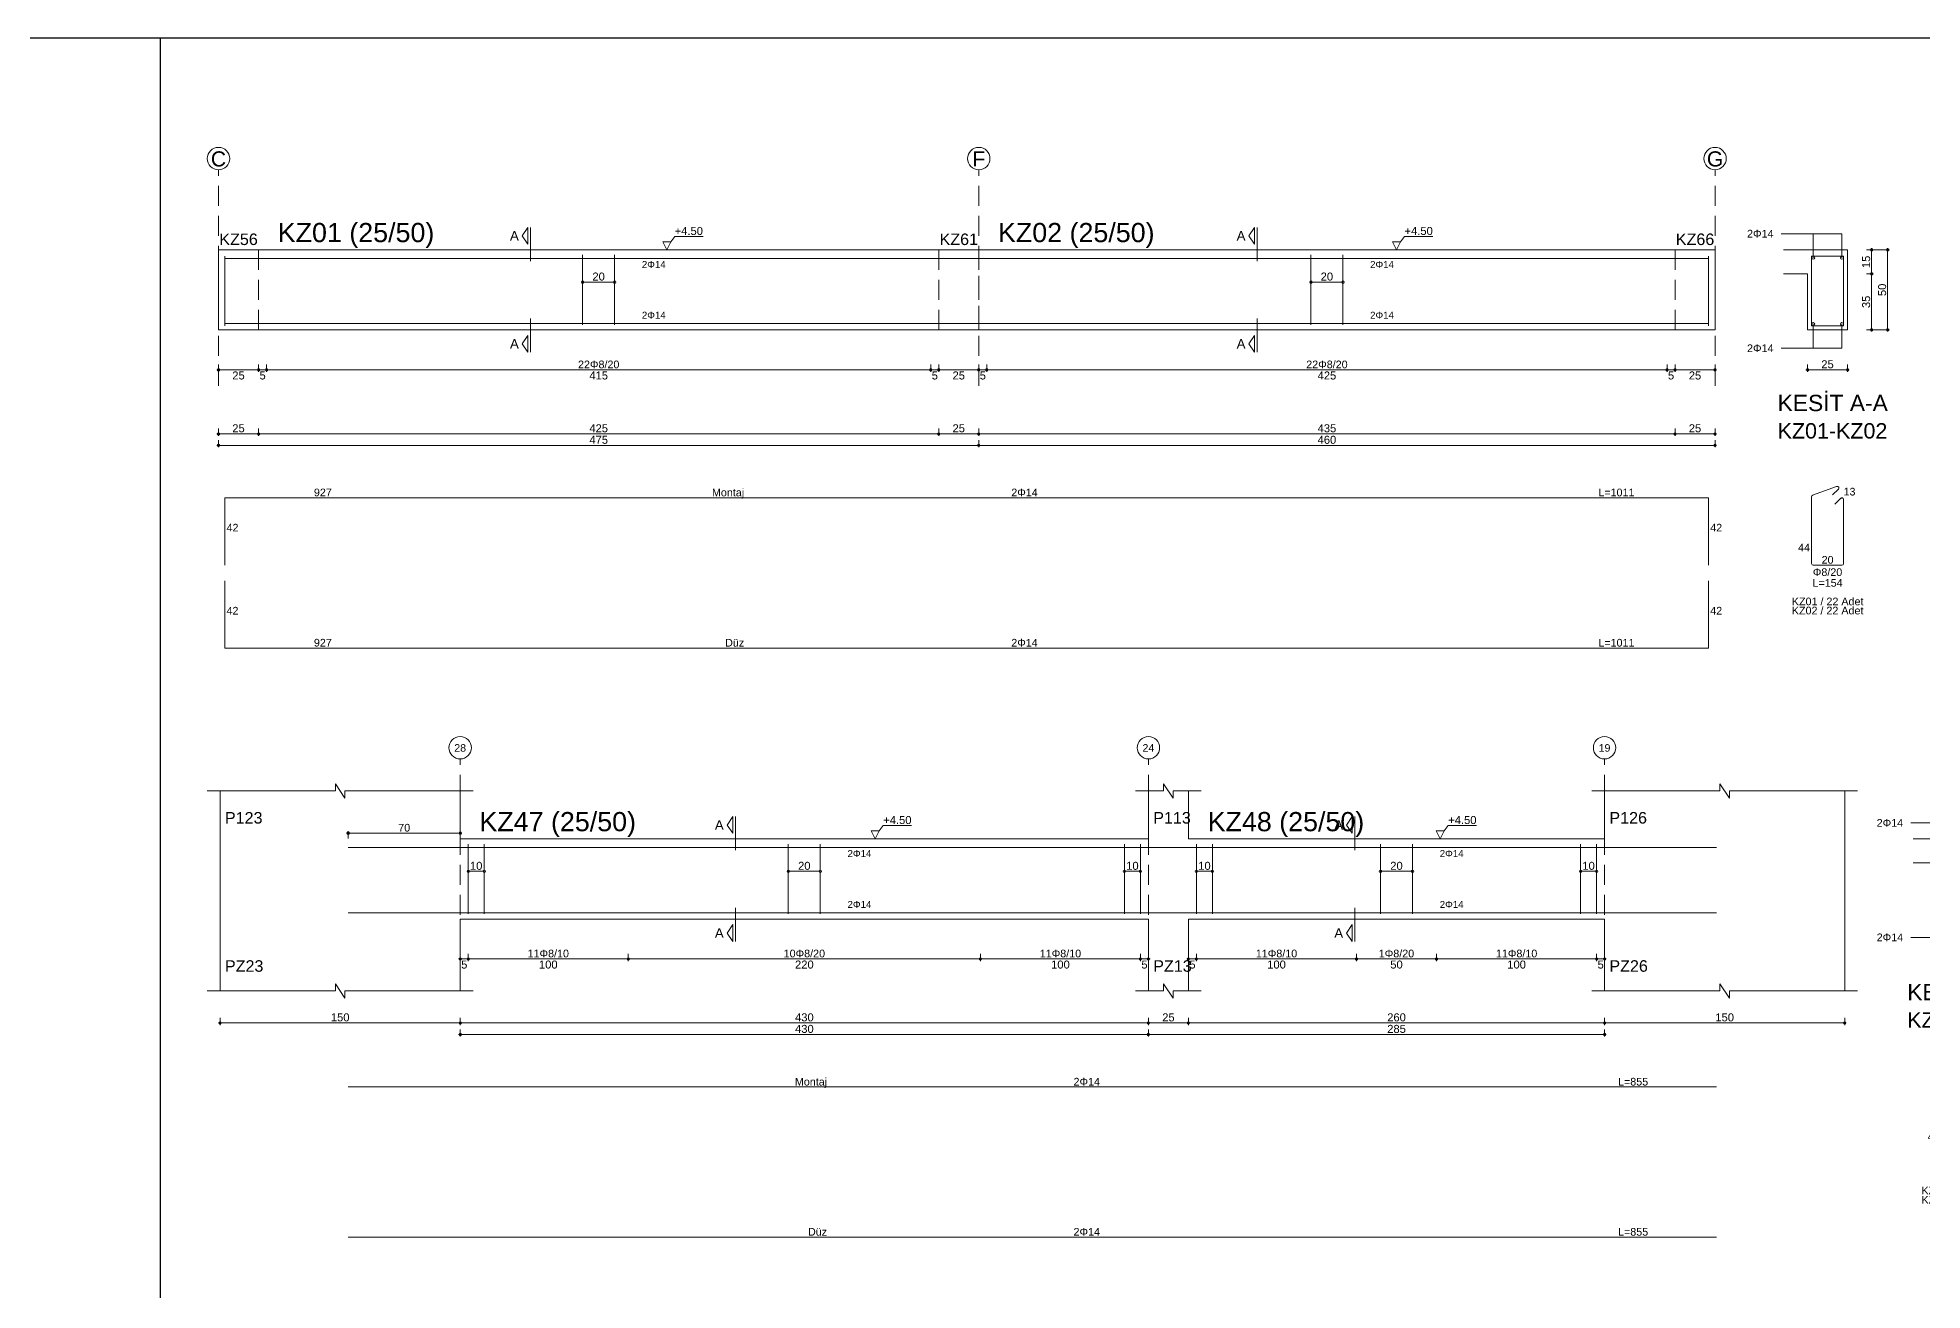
# Model space of a CAD drawing. Header units: millimetres. Extents: x 2232 to 85269, y -3593 to 5869.
# Drawn here: x 18526 to 20292, y -267 to 907 of the extents above; entities that cross this region are included whole.
import ezdxf

# ---------------------------------------------------------------- set-up
doc = ezdxf.new("R2010")
doc.units = ezdxf.units.MM
doc.linetypes.add('DASHDOT2', pattern=[12.7, 6.35, -3.175, 0, -3.175])
doc.linetypes.add('DASHED4', pattern=[18.75, 12.5, -6.25])
doc.layers.add('aks', color=251, linetype='DASHDOT2', lineweight=35)
for name, color, linetype in [('Donatı Topl. Uzun. Yazısı', 7, 'Continuous'), ('Donatı Uz. Yazısı', 7, 'Continuous'), ('Donatı Yazısı', 7, 'Continuous'), ('Donatı Çizgisi', 7, 'Continuous'), ('Kiriş', 7, 'Continuous'), ('Standart', 7, 'Continuous'), ('Ölçülendirme', 7, 'Continuous')]:
    doc.layers.add(name, color=color, linetype=linetype)
doc.styles.add('arial_1_18', font='arial.ttf', dxfattribs={"height": 0.2})

# ---------------------------------------------------------------- blocks, each defined once
blk = doc.blocks.new('IDE212Entity7276')
at = {"layer": 'aks', "color": 30, "linetype": 'DASHED4', "lineweight": 5}
for points in [[(21, 2001.7), (21, 2136.7)], [(496, 2001.7), (496, 2136.7)], [(956, 2001.7), (956, 2136.7)]]:
    blk.add_lwpolyline(points, dxfattribs=at)
at = {"layer": 'aks', "color": 1, "linetype": 'Continuous', "lineweight": 5}
for centre in [(21, 2143.7), (496, 2143.7), (956, 2143.7)]:
    blk.add_circle(centre, 7, dxfattribs=at)
at = {"layer": 'Donatı Çizgisi', "color": 5, "linetype": 'Continuous', "lineweight": 5}
for points in [[(25, 2039.3), (25, 2082.7)], [(25, 2081.3), (952, 2081.3)], [(248.5, 2039.9), (248.5, 2083.5)], [(268.5, 2039.9), (268.5, 2083.5)], [(703.5, 2039.9), (703.5, 2083.5)], [(723.5, 2039.9), (723.5, 2083.5)], [(952, 2039.3), (952, 2082.7)], [(1016.3, 2039.2), (1016.3, 2082.8)], [(1016.3, 2082.8), (1036.3, 2082.8)], [(1036.3, 2039.2), (1036.3, 2082.8)], [(25, 2040.7), (952, 2040.7)], [(1016.3, 2039.2), (1036.3, 2039.2)], [(25, 1889.7), (25, 1931.7)], [(25, 1931.7), (952, 1931.7)], [(952, 1889.7), (952, 1931.7)], [(1016.3, 1890.6), (1016.3, 1932.5)], [(1017, 1933.4), (1032, 1938.9)], [(1029.4, 1933.6), (1033.1, 1937.2)], [(1030.8, 1927.7), (1034.6, 1931.5)], [(1036.3, 1890.6), (1036.3, 1930.7)], [(1017.4, 1889.6), (1035.3, 1889.6)], [(25, 1837.8), (25, 1879.9)], [(952, 1837.8), (952, 1879.9)], [(25, 1837.8), (952, 1837.8)]]:
    blk.add_lwpolyline(points, dxfattribs=at)
for centre in [(1017.3, 2081.8), (1035.3, 2081.8), (1017.3, 2040.2), (1035.3, 2040.2)]:
    blk.add_circle(centre, 1, dxfattribs=at)
for centre, start, end in [((1017.4, 1932.5), 110, 180), ((1032.4, 1937.9), 315, 110), ((1035.3, 1930.7), 0, 135), ((1017.4, 1890.6), 180, 270), ((1035.3, 1890.6), 270, 0)]:
    blk.add_arc(centre, 1.02, start, end, dxfattribs=at)
at = {"layer": 'Kiriş', "color": 1, "linetype": 'DASHED4', "lineweight": 5}
for points in [[(21, 2036.7), (21, 2086.7)], [(46, 2036.7), (46, 2086.7)], [(471, 2036.7), (471, 2086.7)], [(496, 2036.7), (496, 2086.7)], [(931, 2036.7), (931, 2086.7)], [(956, 2036.7), (956, 2086.7)]]:
    blk.add_lwpolyline(points, dxfattribs=at)
at = {"layer": 'Kiriş', "color": 1, "linetype": 'Continuous', "lineweight": 5}
for points in [[(21, 2086.7), (956, 2086.7)], [(21, 2036.7), (21, 2086.7)], [(956, 2036.7), (956, 2086.7)], [(998.8, 2086.7), (1038.8, 2086.7)], [(1038.8, 2036.7), (1038.8, 2086.7)], [(998.8, 2071.7), (1013.8, 2071.7)], [(1013.8, 2036.7), (1013.8, 2071.7)], [(21, 2036.7), (956, 2036.7)], [(1013.8, 2036.7), (1038.8, 2036.7)]]:
    blk.add_lwpolyline(points, dxfattribs=at)
at = {"layer": 'Ölçülendirme', "color": 1, "linetype": 'Continuous', "lineweight": 5}
for points in [[(210.7, 2095.5), (214.2, 2100.7)], [(214.2, 2090.2), (214.2, 2100.7)], [(216, 2079.7), (216, 2100.7)], [(664.7, 2095.5), (668.2, 2100.7)], [(668.2, 2090.2), (668.2, 2100.7)], [(670, 2079.7), (670, 2100.7)], [(997.3, 2096.8), (1035.3, 2096.8)], [(1017.3, 2081.8), (1017.3, 2096.8)], [(1035.3, 2081.8), (1035.3, 2096.8)], [(214.2, 2090.2), (210.7, 2095.5)], [(301, 2086.7), (298.5, 2091.7)], [(298.5, 2091.7), (303.5, 2091.7)], [(303.5, 2091.7), (301, 2086.7)], [(301, 2086.7), (301, 2086.7)], [(303.5, 2091.7), (306, 2095)], [(306, 2095), (323.7, 2095)], [(668.2, 2090.2), (664.7, 2095.5)], [(757, 2086.7), (754.5, 2091.7)], [(754.5, 2091.7), (759.5, 2091.7)], [(759.5, 2091.7), (757, 2086.7)], [(757, 2086.7), (757, 2086.7)], [(759.5, 2091.7), (762, 2095)], [(762, 2095), (779.7, 2095)], [(1050.6, 2086.7), (1065.1, 2086.7)], [(1053.8, 2035.7), (1053.8, 2087.7)], [(1063.8, 2035.7), (1063.8, 2087.7)], [(248.5, 2066.5), (268.5, 2066.5)], [(703.5, 2066.5), (723.5, 2066.5)], [(1050.6, 2071.7), (1055.1, 2071.7)], [(216, 2022.7), (216, 2043.7)], [(670, 2022.7), (670, 2043.7)], [(1017.3, 2025.2), (1017.3, 2040.2)], [(1035.3, 2025.2), (1035.3, 2040.2)], [(210.7, 2028), (214.2, 2033.2)], [(214.2, 2022.7), (210.7, 2028)], [(214.2, 2022.7), (214.2, 2033.2)], [(664.7, 2028), (668.2, 2033.2)], [(668.2, 2022.7), (664.7, 2028)], [(668.2, 2022.7), (668.2, 2033.2)], [(1050.6, 2036.7), (1065.1, 2036.7)], [(21, 2010.5), (21, 2015)], [(46, 2010.5), (46, 2015)], [(51, 2010.5), (51, 2015)], [(466, 2010.5), (466, 2015)], [(471, 2010.5), (471, 2015)], [(496, 2010.5), (496, 2015)], [(501, 2010.5), (501, 2015)], [(926, 2010.5), (926, 2015)], [(931, 2010.5), (931, 2015)], [(956, 2010.5), (956, 2015)], [(997.3, 2025.2), (1035.3, 2025.2)], [(1013.8, 2010.5), (1013.8, 2015)], [(1038.8, 2010.5), (1038.8, 2015)], [(20, 2011.7), (957, 2011.7)], [(1012.8, 2011.7), (1039.8, 2011.7)], [(20, 1971.7), (957, 1971.7)], [(21, 1970.5), (21, 1975)], [(21, 1963.3), (21, 1967.8)], [(46, 1970.5), (46, 1975)], [(471, 1970.5), (471, 1975)], [(496, 1970.5), (496, 1975)], [(496, 1963.3), (496, 1967.8)], [(931, 1970.5), (931, 1975)], [(956, 1970.5), (956, 1975)], [(956, 1963.3), (956, 1967.8)], [(20, 1964.5), (957, 1964.5)]]:
    blk.add_lwpolyline(points, dxfattribs=at)
for centre in [(1053.8, 2086.7), (1063.8, 2086.7), (1053.8, 2071.7), (248.5, 2066.5), (268.5, 2066.5), (703.5, 2066.5), (723.5, 2066.5), (1053.8, 2036.7), (1063.8, 2036.7), (21, 2011.7), (46, 2011.7), (46, 2011.7), (51, 2011.7), (51, 2011.7), (466, 2011.7), (466, 2011.7), (471, 2011.7), (471, 2011.7), (496, 2011.7), (496, 2011.7), (501, 2011.7), (501, 2011.7), (926, 2011.7), (926, 2011.7), (931, 2011.7), (931, 2011.7), (956, 2011.7), (1013.8, 2011.7), (1038.8, 2011.7), (21, 1971.7), (46, 1971.7), (46, 1971.7), (471, 1971.7), (471, 1971.7), (496, 1971.7), (496, 1971.7), (931, 1971.7), (931, 1971.7), (956, 1971.7), (21, 1964.5), (496, 1964.5), (496, 1964.5), (956, 1964.5)]:
    blk.add_circle(centre, 0.75, dxfattribs=at)
at = {"layer": 'aks', "color": 1, "linetype": 'Continuous', "lineweight": 5, "style": 'arial_1_18'}
for s, p in [('C', (16.2, 2138.8)), ('F', (492, 2138.8)), ('G', (950.9, 2138.8))]:
    blk.add_text(s, height=9.45, dxfattribs=at).set_placement(p)
at = {"layer": 'Donatı Topl. Uzun. Yazısı', "color": 1, "linetype": 'Continuous', "lineweight": 5, "style": 'arial_1_18'}
for s, p in [('L=1011', (883.1, 1932.7)), ('L=154', (1016.9, 1876.2)), ('L=1011', (883.1, 1838.8))]:
    blk.add_text(s, height=4.8, dxfattribs=at).set_placement(p)
at = {"layer": 'Donatı Uz. Yazısı', "color": 1, "linetype": 'Continuous', "lineweight": 5, "style": 'arial_1_18'}
for s, p in [('927', (80.6, 1932.7)), ('13', (1036.3, 1933.2)), ('42', (26, 1910.7)), ('42', (953, 1910.7)), ('44', (1007.9, 1898.3)), ('20', (1022.6, 1890.6)), ('42', (26, 1858.8)), ('42', (953, 1858.8)), ('927', (80.6, 1838.8))]:
    blk.add_text(s, height=4.8, dxfattribs=at).set_placement(p)
at = {"layer": 'Donatı Yazısı', "color": 5, "linetype": 'Continuous', "lineweight": 5, "style": 'arial_1_18'}
for s, p in [('2Φ14', (976, 2094.4)), ('2Φ14', (976, 2022.8)), ('2Φ14', (516.3, 1932.7)), ('Φ8/20', (1017.1, 1882.9)), ('KZ01 / 22 Adet', (1004, 1864.6)), ('KZ02 / 22 Adet', (1004, 1858.9)), ('2Φ14', (516.3, 1838.8))]:
    blk.add_text(s, height=4.8, dxfattribs=at).set_placement(p)
for p in [(285.5, 2075.4), (740.5, 2075.4), (285.5, 2043.7), (740.5, 2043.7)]:
    blk.add_text('2Φ14', height=4.32, rotation=360, dxfattribs=at).set_placement(p)
at = {"layer": 'Donatı Yazısı', "color": 1, "linetype": 'Continuous', "lineweight": 5, "style": 'arial_1_18'}
for s, p in [('Montaj', (329.3, 1932.7)), ('Düz', (337.5, 1838.8))]:
    blk.add_text(s, height=4.8, dxfattribs=at).set_placement(p)
at = {"layer": 'Kiriş', "color": 1, "linetype": 'Continuous', "lineweight": 5, "style": 'arial_1_18'}
for s, height, p in [('KZ56', 7.2, (21.5, 2089.7)), ('KZ01 (25/50)', 12, (58, 2091.5)), ('KZ61', 7.2, (471.5, 2089.7)), ('KZ02 (25/50)', 12, (508, 2091.5)), ('KZ66', 7.2, (931.5, 2089.7)), ('KESİT A-A', 10.2, (995.1, 1985.9)), ('KZ01-KZ02', 9.6, (995.1, 1968.8))]:
    blk.add_text(s, height=height, dxfattribs=at).set_placement(p)
at = {"layer": 'Ölçülendirme', "color": 1, "linetype": 'Continuous', "lineweight": 5, "style": 'arial_1_18'}
for s, height, p in [('A', 5.95, (203.1, 2092.5)), ('+4.50', 5, (306, 2096)), ('A', 5.95, (657.1, 2092.5)), ('+4.50', 5, (762, 2096)), ('A', 5.95, (203.1, 2025)), ('A', 5.95, (657.1, 2025)), ('25', 5, (1022.4, 2012.7)), ('25', 5, (29.6, 2005.7)), ('5', 5, (46.6, 2005.7)), ('415', 5, (252.7, 2005.7)), ('5', 5, (466.6, 2005.7)), ('25', 5, (479.6, 2005.7)), ('5', 5, (496.6, 2005.7)), ('425', 5, (707.7, 2005.7)), ('5', 5, (926.6, 2005.7)), ('25', 5, (939.6, 2005.7)), ('25', 5, (29.6, 1972.7)), ('425', 5, (252.7, 1972.7)), ('475', 5, (252.7, 1965.5)), ('25', 5, (479.6, 1972.7)), ('435', 5, (707.7, 1972.7)), ('460', 5, (707.7, 1965.5)), ('25', 5, (939.6, 1972.7))]:
    blk.add_text(s, height=height, dxfattribs=at).set_placement(p)
for s, rotation, p in [('20', 360, (254.6, 2067.5)), ('20', 360, (709.6, 2067.5)), ('15', 90, (1052.9, 2075.3)), ('50', 90, (1062.9, 2057.8)), ('35', 90, (1052.9, 2050.3))]:
    blk.add_text(s, height=5, rotation=rotation, dxfattribs=at).set_placement(p)
at = {"layer": 'Ölçülendirme', "color": 5, "linetype": 'Continuous', "lineweight": 5, "style": 'arial_1_18'}
for p in [(245.6, 2012.7), (700.6, 2012.7)]:
    blk.add_text('22Φ8/20', height=4.8, dxfattribs=at).set_placement(p)
blk = doc.blocks.new('IDE212Entity7301')
at = {"layer": 'aks', "color": 30, "linetype": 'DASHED4', "lineweight": 5}
for points in [[(172, 1633.6), (172, 1768.6)], [(602, 1633.6), (602, 1768.6)], [(887, 1633.6), (887, 1768.6)]]:
    blk.add_lwpolyline(points, dxfattribs=at)
at = {"layer": 'aks', "color": 1, "linetype": 'Continuous', "lineweight": 5}
for centre in [(172, 1775.6), (602, 1775.6), (887, 1775.6)]:
    blk.add_circle(centre, 7, dxfattribs=at)
at = {"layer": 'Donatı Çizgisi', "color": 5, "linetype": 'Continuous', "lineweight": 5}
for points in [[(102, 1713.2), (957, 1713.2)], [(177, 1671.8), (177, 1715.4)], [(187, 1671.8), (187, 1715.4)], [(377, 1671.8), (377, 1715.4)], [(397, 1671.8), (397, 1715.4)], [(587, 1671.8), (587, 1715.4)], [(597, 1671.8), (597, 1715.4)], [(632, 1671.8), (632, 1715.4)], [(642, 1671.8), (642, 1715.4)], [(747, 1671.8), (747, 1715.4)], [(767, 1671.8), (767, 1715.4)], [(872, 1671.8), (872, 1715.4)], [(882, 1671.8), (882, 1715.4)], [(1097.3, 1671.1), (1097.3, 1714.6)], [(1097.3, 1714.6), (1117.3, 1714.6)], [(1117.3, 1671.1), (1117.3, 1714.6)], [(102, 1672.5), (957, 1672.5)], [(1097.3, 1671.1), (1117.3, 1671.1)], [(1098, 1565.3), (1113, 1570.8)], [(1110.4, 1565.4), (1114.1, 1569.1)], [(102, 1563.6), (957, 1563.6)], [(1097.3, 1522.5), (1097.3, 1564.3)], [(1111.8, 1559.5), (1115.6, 1563.3)], [(1117.3, 1522.5), (1117.3, 1562.6)], [(1098.4, 1521.5), (1116.3, 1521.5)], [(102, 1469.7), (957, 1469.7)]]:
    blk.add_lwpolyline(points, dxfattribs=at)
for centre in [(1098.3, 1713.6), (1116.3, 1713.6), (1098.3, 1672.1), (1116.3, 1672.1)]:
    blk.add_circle(centre, 1, dxfattribs=at)
for centre, start, end in [((1113.4, 1569.8), 315, 110), ((1098.4, 1564.3), 110, 180), ((1116.3, 1562.6), 0, 135), ((1098.4, 1522.5), 180, 270), ((1116.3, 1522.5), 270, 0)]:
    blk.add_arc(centre, 1.02, start, end, dxfattribs=at)
at = {"layer": 'Kiriş', "color": 1, "linetype": 'Continuous', "lineweight": 5}
for points in [[(14, 1748.6), (94, 1748.6)], [(22, 1623.6), (22, 1748.6)], [(94, 1748.6), (94, 1753.1)], [(100, 1744.1), (94, 1753.1)], [(100, 1744.1), (100, 1748.6)], [(100, 1748.6), (180, 1748.6)], [(172, 1718.6), (172, 1748.6)], [(594, 1748.6), (611.5, 1748.6)], [(602, 1718.6), (602, 1748.6)], [(611.5, 1748.6), (611.5, 1753.1)], [(617.5, 1744.1), (611.5, 1753.1)], [(617.5, 1748.6), (635, 1748.6)], [(617.5, 1744.1), (617.5, 1748.6)], [(627, 1718.6), (627, 1748.6)], [(879, 1748.6), (959, 1748.6)], [(887, 1718.6), (887, 1748.6)], [(959, 1748.6), (959, 1753.1)], [(965, 1744.1), (959, 1753.1)], [(965, 1748.6), (1045, 1748.6)], [(965, 1744.1), (965, 1748.6)], [(1037, 1623.6), (1037, 1748.6)], [(172, 1718.6), (602, 1718.6)], [(627, 1718.6), (887, 1718.6)], [(1079.8, 1718.6), (1119.8, 1718.6)], [(1119.8, 1668.5), (1119.8, 1718.6)], [(1079.8, 1703.6), (1094.8, 1703.6)], [(1094.8, 1668.5), (1094.8, 1703.6)], [(172, 1668.5), (602, 1668.5)], [(172, 1623.6), (172, 1668.5)], [(602, 1623.6), (602, 1668.5)], [(627, 1668.5), (887, 1668.5)], [(627, 1623.6), (627, 1668.5)], [(887, 1623.6), (887, 1668.5)], [(1094.8, 1668.5), (1119.8, 1668.5)], [(100, 1619.1), (94, 1628.1)], [(94, 1623.6), (94, 1628.1)], [(617.5, 1619.1), (611.5, 1628.1)], [(611.5, 1623.6), (611.5, 1628.1)], [(965, 1619.1), (959, 1628.1)], [(959, 1623.6), (959, 1628.1)], [(14, 1623.6), (94, 1623.6)], [(100, 1623.6), (180, 1623.6)], [(100, 1619.1), (100, 1623.6)], [(594, 1623.6), (611.5, 1623.6)], [(617.5, 1623.6), (635, 1623.6)], [(617.5, 1619.1), (617.5, 1623.6)], [(879, 1623.6), (959, 1623.6)], [(965, 1623.6), (1045, 1623.6)], [(965, 1619.1), (965, 1623.6)]]:
    blk.add_lwpolyline(points, dxfattribs=at)
at = {"layer": 'Ölçülendirme', "color": 1, "linetype": 'Continuous', "lineweight": 5}
for points in [[(338.8, 1727.3), (342.3, 1732.6)], [(342.3, 1722.1), (342.3, 1732.6)], [(344, 1711.6), (344, 1732.6)], [(725.8, 1727.3), (729.3, 1732.6)], [(729.3, 1722.1), (729.3, 1732.6)], [(731, 1711.6), (731, 1732.6)], [(101, 1722.2), (173, 1722.2)], [(102, 1718.9), (102, 1723.4)], [(172, 1718.9), (172, 1723.4)], [(342.3, 1722.1), (338.8, 1727.3)], [(431.3, 1718.6), (428.8, 1723.6)], [(428.8, 1723.6), (433.8, 1723.6)], [(433.8, 1723.6), (431.3, 1718.6)], [(433.8, 1723.6), (436.3, 1726.9)], [(436.3, 1726.9), (453.9, 1726.9)], [(729.3, 1722.1), (725.8, 1727.3)], [(784.3, 1718.6), (781.8, 1723.6)], [(781.8, 1723.6), (786.8, 1723.6)], [(786.8, 1723.6), (784.3, 1718.6)], [(786.8, 1723.6), (789.3, 1726.9)], [(789.3, 1726.9), (806.9, 1726.9)], [(1078.3, 1728.6), (1116.3, 1728.6)], [(1098.3, 1713.6), (1098.3, 1728.6)], [(1116.3, 1713.6), (1116.3, 1728.6)], [(1134.8, 1667.6), (1134.8, 1719.6)], [(1144.8, 1667.6), (1144.8, 1719.6)], [(431.3, 1718.6), (431.3, 1718.6)], [(784.3, 1718.6), (784.3, 1718.6)], [(1131.6, 1718.6), (1146.1, 1718.6)], [(177, 1698.4), (187, 1698.4)], [(377, 1698.4), (397, 1698.4)], [(587, 1698.4), (597, 1698.4)], [(632, 1698.4), (642, 1698.4)], [(747, 1698.4), (767, 1698.4)], [(872, 1698.4), (882, 1698.4)], [(1131.6, 1703.6), (1136.1, 1703.6)], [(344, 1654.6), (344, 1675.6)], [(731, 1654.6), (731, 1675.6)], [(1098.3, 1657.1), (1098.3, 1672.1)], [(1116.3, 1657.1), (1116.3, 1672.1)], [(338.8, 1659.8), (342.3, 1665.1)], [(342.3, 1654.6), (342.3, 1665.1)], [(725.8, 1659.8), (729.3, 1665.1)], [(729.3, 1654.6), (729.3, 1665.1)], [(1131.6, 1668.5), (1146.1, 1668.5)], [(342.3, 1654.6), (338.8, 1659.8)], [(729.3, 1654.6), (725.8, 1659.8)], [(1078.3, 1657.1), (1116.3, 1657.1)], [(171, 1643.6), (603, 1643.6)], [(172, 1642.3), (172, 1646.8)], [(177, 1642.3), (177, 1646.8)], [(277, 1642.3), (277, 1646.8)], [(497, 1642.3), (497, 1646.8)], [(597, 1642.3), (597, 1646.8)], [(602, 1642.3), (602, 1646.8)], [(626, 1643.6), (888, 1643.6)], [(627, 1642.3), (627, 1646.8)], [(632, 1642.3), (632, 1646.8)], [(732, 1642.3), (732, 1646.8)], [(782, 1642.3), (782, 1646.8)], [(882, 1642.3), (882, 1646.8)], [(887, 1642.3), (887, 1646.8)], [(1093.8, 1643.6), (1120.8, 1643.6)], [(1094.8, 1642.3), (1094.8, 1646.8)], [(1119.8, 1642.3), (1119.8, 1646.8)], [(21, 1603.6), (1038, 1603.6)], [(22, 1602.3), (22, 1606.8)], [(172, 1602.3), (172, 1606.8)], [(602, 1602.3), (602, 1606.8)], [(627, 1602.3), (627, 1606.8)], [(887, 1602.3), (887, 1606.8)], [(1037, 1602.3), (1037, 1606.8)], [(171, 1596.4), (888, 1596.4)], [(172, 1595.1), (172, 1599.6)], [(602, 1595.1), (602, 1599.6)], [(887, 1595.1), (887, 1599.6)]]:
    blk.add_lwpolyline(points, dxfattribs=at)
for centre in [(102, 1722.2), (172, 1722.2), (1134.8, 1718.6), (1144.8, 1718.6), (177, 1698.4), (187, 1698.4), (377, 1698.4), (397, 1698.4), (587, 1698.4), (597, 1698.4), (632, 1698.4), (642, 1698.4), (747, 1698.4), (767, 1698.4), (872, 1698.4), (882, 1698.4), (1134.8, 1703.6), (1134.8, 1668.5), (1144.8, 1668.5), (172, 1643.6), (177, 1643.6), (177, 1643.6), (277, 1643.6), (277, 1643.6), (497, 1643.6), (497, 1643.6), (597, 1643.6), (597, 1643.6), (602, 1643.6), (627, 1643.6), (632, 1643.6), (632, 1643.6), (732, 1643.6), (732, 1643.6), (782, 1643.6), (782, 1643.6), (882, 1643.6), (882, 1643.6), (887, 1643.6), (1094.8, 1643.6), (1119.8, 1643.6), (22, 1603.6), (172, 1603.6), (172, 1603.6), (602, 1603.6), (602, 1603.6), (627, 1603.6), (627, 1603.6), (887, 1603.6), (887, 1603.6), (1037, 1603.6), (172, 1596.4), (602, 1596.4), (602, 1596.4), (887, 1596.4)]:
    blk.add_circle(centre, 0.75, dxfattribs=at)
at = {"layer": 'aks', "color": 1, "linetype": 'Continuous', "lineweight": 5, "style": 'arial_1_18'}
for s, p in [('28', (168.3, 1773.1)), ('24', (598.3, 1773.1)), ('19', (883.3, 1773.1))]:
    blk.add_text(s, height=4.73, dxfattribs=at).set_placement(p)
at = {"layer": 'Donatı Topl. Uzun. Yazısı', "color": 1, "linetype": 'Continuous', "lineweight": 5, "style": 'arial_1_18'}
for s, p in [('L=855', (895.4, 1564.5)), ('L=154', (1097.9, 1508)), ('L=855', (895.4, 1470.7))]:
    blk.add_text(s, height=4.8, dxfattribs=at).set_placement(p)
at = {"layer": 'Donatı Uz. Yazısı', "color": 1, "linetype": 'Continuous', "lineweight": 5, "style": 'arial_1_18'}
for s, p in [('13', (1117.3, 1565.1)), ('44', (1088.9, 1530.2)), ('20', (1103.6, 1522.4))]:
    blk.add_text(s, height=4.8, dxfattribs=at).set_placement(p)
at = {"layer": 'Donatı Yazısı', "color": 5, "linetype": 'Continuous', "lineweight": 5, "style": 'arial_1_18'}
for s, p in [('2Φ14', (1057, 1726.2)), ('2Φ14', (1057, 1654.7)), ('2Φ14', (555.2, 1564.5)), ('Φ8/20/10', (1093.5, 1514.7)), ('KZ47 / 32 Adet', (1085, 1496.5)), ('KZ48 / 23 Adet', (1085, 1490.7)), ('2Φ14', (555.2, 1470.7))]:
    blk.add_text(s, height=4.8, dxfattribs=at).set_placement(p)
for p in [(414, 1707.3), (784, 1707.3), (414, 1675.5), (784, 1675.5)]:
    blk.add_text('2Φ14', height=4.32, rotation=360, dxfattribs=at).set_placement(p)
at = {"layer": 'Donatı Yazısı', "color": 1, "linetype": 'Continuous', "lineweight": 5, "style": 'arial_1_18'}
for s, p in [('Montaj', (381.1, 1564.5)), ('Düz', (389.3, 1470.7))]:
    blk.add_text(s, height=4.8, dxfattribs=at).set_placement(p)
at = {"layer": 'Kiriş', "color": 1, "linetype": 'Continuous', "lineweight": 5, "style": 'arial_1_18'}
for s, height, p in [('P123', 7.2, (25, 1728.2)), ('KZ47 (25/50)', 12, (184, 1723.4)), ('P113', 7.2, (605, 1728.2)), ('KZ48 (25/50)', 12, (639, 1723.4)), ('P126', 7.2, (890, 1728.2)), ('PZ23', 7.2, (25, 1635.6)), ('PZ13', 7.2, (605, 1635.6)), ('PZ26', 7.2, (890, 1635.6)), ('KESİT A-A', 10.2, (1076.1, 1617.8)), ('KZ47-KZ48', 9.6, (1076.1, 1600.7))]:
    blk.add_text(s, height=height, dxfattribs=at).set_placement(p)
at = {"layer": 'Ölçülendirme', "color": 1, "linetype": 'Continuous', "lineweight": 5, "style": 'arial_1_18'}
for s, height, p in [('+4.50', 5, (436.3, 1727.9)), ('+4.50', 5, (789.3, 1727.9)), ('70', 4.8, (133.3, 1723.2)), ('A', 5.95, (331.1, 1724.3)), ('A', 5.95, (718.1, 1724.3)), ('A', 5.95, (331.1, 1656.8)), ('A', 5.95, (718.1, 1656.8)), ('25', 5, (1103.5, 1644.5)), ('5', 5, (172.6, 1637.6)), ('100', 5, (221.2, 1637.6)), ('220', 5, (381.2, 1637.6)), ('100', 5, (541.2, 1637.6)), ('5', 5, (597.6, 1637.6)), ('5', 5, (627.6, 1637.6)), ('100', 5, (676.2, 1637.6)), ('50', 5, (753.1, 1637.6)), ('100', 5, (826.2, 1637.6)), ('5', 5, (882.6, 1637.6)), ('150', 5, (91.2, 1604.6)), ('430', 5, (381.2, 1604.6)), ('430', 5, (381.2, 1597.4)), ('25', 5, (610.6, 1604.6)), ('260', 5, (751.2, 1604.6)), ('285', 5, (751.2, 1597.4)), ('150', 5, (956.2, 1604.6))]:
    blk.add_text(s, height=height, dxfattribs=at).set_placement(p)
for s, rotation, p in [('15', 90, (1133.9, 1707.2)), ('10', 360, (178.1, 1699.3)), ('20', 360, (383.1, 1699.3)), ('10', 360, (588.1, 1699.3)), ('10', 360, (633.1, 1699.3)), ('20', 360, (753.1, 1699.3)), ('10', 360, (873.1, 1699.3)), ('50', 90, (1143.9, 1689.7)), ('35', 90, (1133.9, 1682.2))]:
    blk.add_text(s, height=5, rotation=rotation, dxfattribs=at).set_placement(p)
at = {"layer": 'Ölçülendirme', "color": 5, "linetype": 'Continuous', "lineweight": 5, "style": 'arial_1_18'}
for s, p in [('11Φ8/10', (214.1, 1644.6)), ('10Φ8/20', (374.1, 1644.6)), ('11Φ8/10', (534.1, 1644.6)), ('11Φ8/10', (669.1, 1644.6)), ('1Φ8/20', (745.9, 1644.6)), ('11Φ8/10', (819.1, 1644.6))]:
    blk.add_text(s, height=4.8, dxfattribs=at).set_placement(p)

msp = doc.modelspace()

# ---------------------------------------------------------------- linework, layer by layer
for p, q in [((3332.4, 906.6), (85269.2, 906.6)), ((18640.6, 906.6), (18640.6, -3593.4))]:
    msp.add_line(p, q)

# ---------------------------------------------------------------- block references
at = {"layer": 'Standart', "xscale": 1.5, "yscale": 1.5, "zscale": 1.5}
for name in ['IDE212Entity7276', 'IDE212Entity7301']:
    msp.add_blockref(name, (18663.7, -2422.3), dxfattribs=at)

doc.saveas('drawing.dxf')
